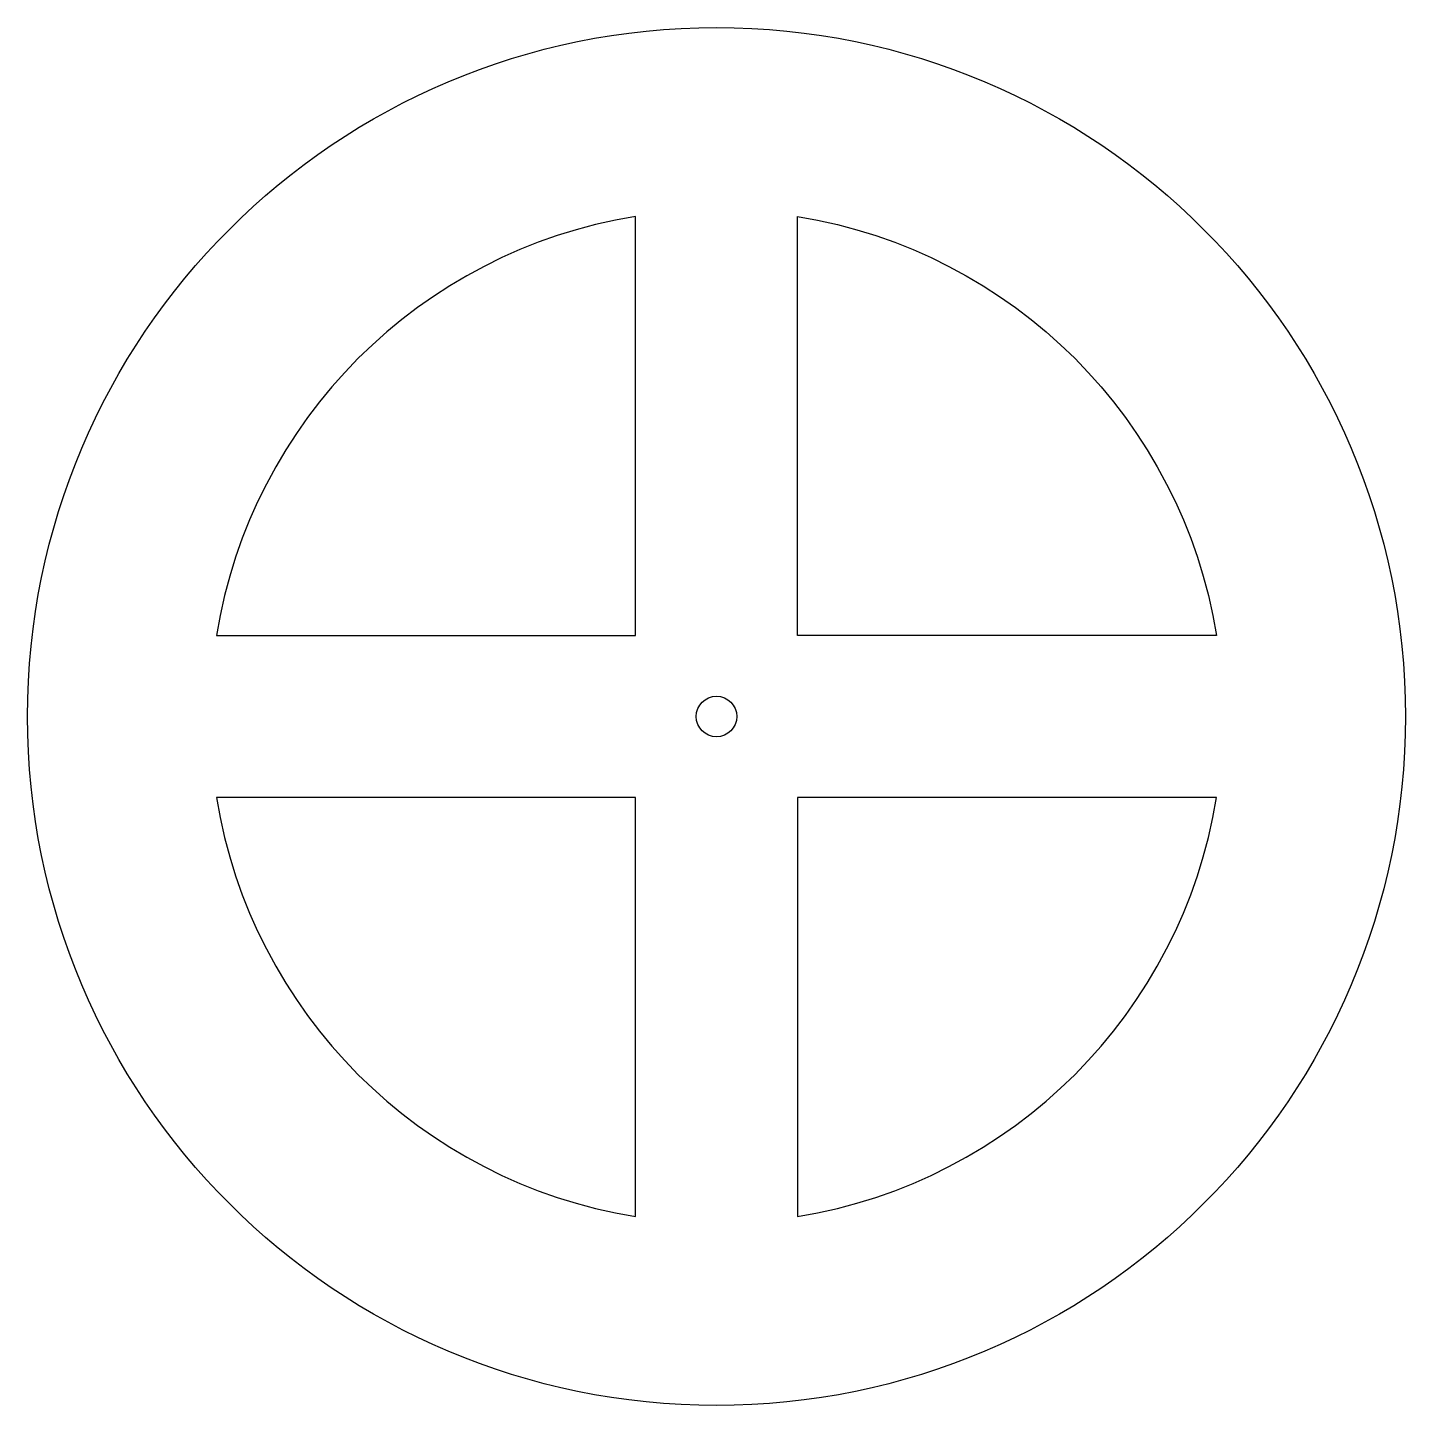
# Model space of a CAD drawing. Header units: millimetres. Extents: x -85 to 255, y -170 to 170.
import ezdxf

# ---------------------------------------------------------------- set-up
doc = ezdxf.new("R2010")
doc.units = ezdxf.units.MM
doc.layers.get('0').update_dxf_attribs({"linetype": 'CONTINUOUS'})

msp = doc.modelspace()

# ---------------------------------------------------------------- linework, layer by layer
for points in [[(65, 123.39, 0.322925), (-38.39, 20), (65, 20)], [(208.39, 20), (105, 20), (105, 123.39, -0.322925)], [(-38.39, -20, 0.322925), (65, -123.39), (65, -20)], [(105, -123.39, 0.322925), (208.39, -20), (105, -20)]]:
    msp.add_lwpolyline(points, format="xyb", close=True)
for radius in [170, 5]:
    msp.add_circle((85, 0), radius)

doc.saveas('drawing.dxf')
